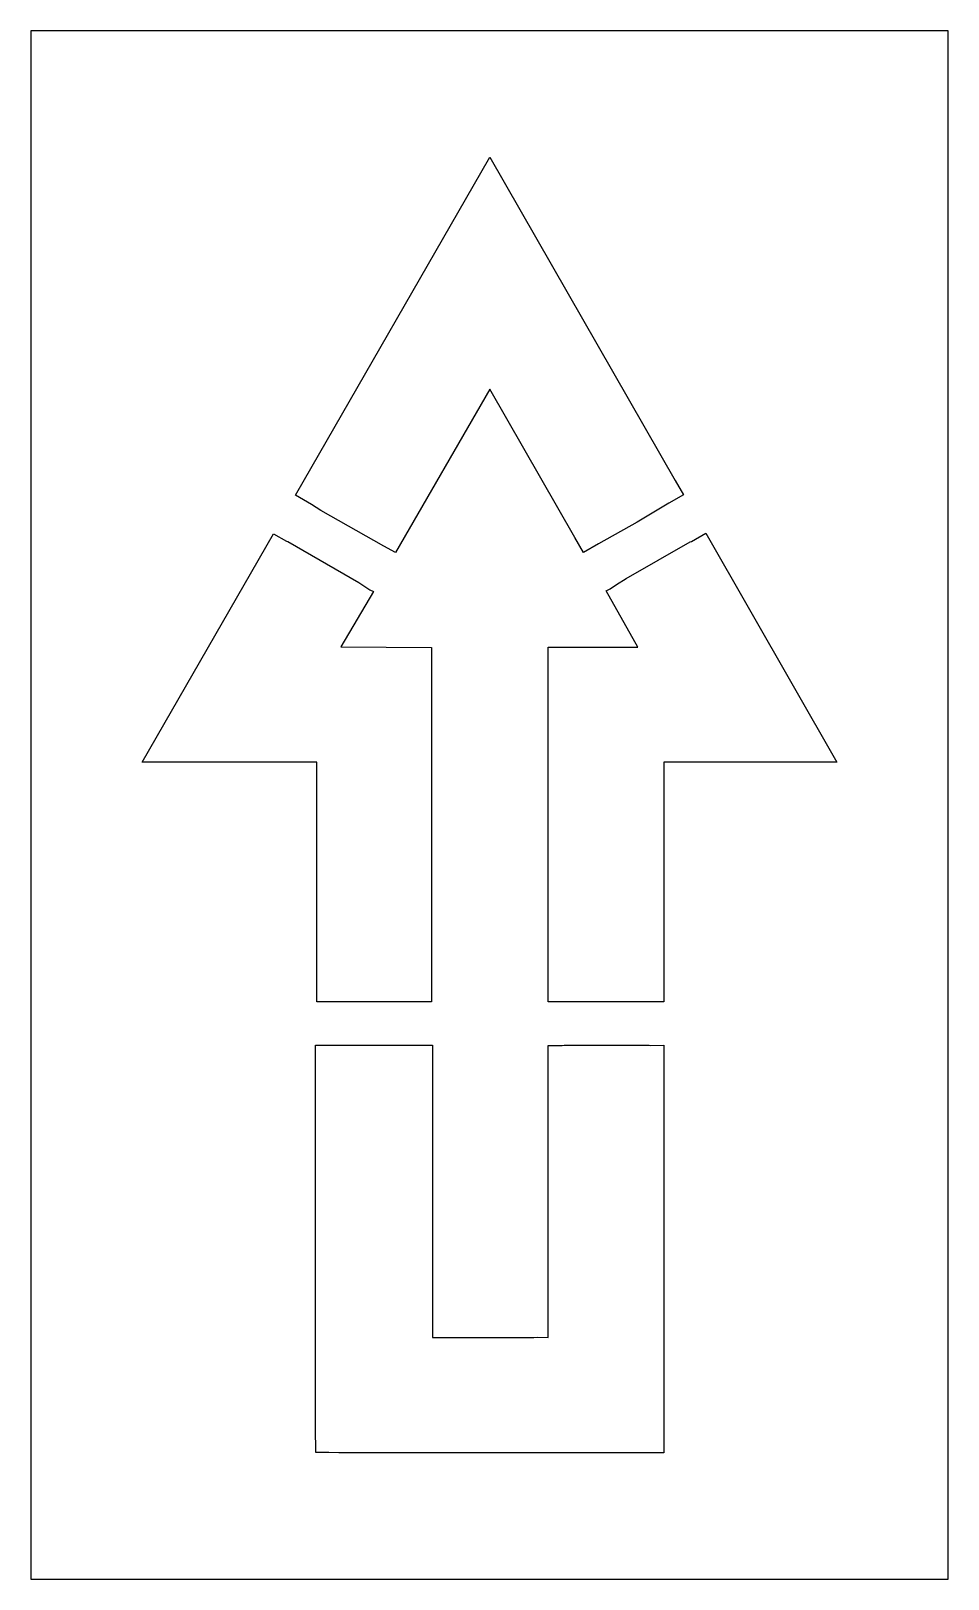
# Model space of a CAD drawing. Header units: inches. Extents: x 0 to 32, y 0 to 54.
import ezdxf

# ---------------------------------------------------------------- set-up
doc = ezdxf.new("R2010")
doc.units = ezdxf.units.IN
doc.header["$MEASUREMENT"] = 0
doc.layers.add('CUT', color=1, linetype='Continuous')

msp = doc.modelspace()

# ---------------------------------------------------------------- linework, layer by layer
at = {"layer": 'CUT'}
for points in [[(0, 0), (32, 0), (32, 54), (0, 54)], [(19.806, 36.11), (19.282, 35.805), (18.979, 36.331), (16.01, 41.51), (12.725, 35.803), (12.316, 36.031), (10.12, 37.275), (9.792, 37.48), (9.232, 37.802), (16.007, 49.597), (22.48, 38.32), (22.771, 37.814), (22.262, 37.526), (21.158, 36.87)], [(13.974, 20.139), (9.97, 20.139), (9.97, 28.495), (3.879, 28.495), (8.468, 36.458), (8.918, 36.204), (8.965, 36.186), (11.439, 34.765), (11.819, 34.507), (11.955, 34.442), (10.812, 32.522), (13.974, 32.493)], [(22.079, 20.139), (18.043, 20.139), (18.043, 32.51), (21.173, 32.51), (20.066, 34.469), (20.208, 34.537), (20.437, 34.69), (20.771, 34.906), (22.997, 36.174), (23.043, 36.193), (23.548, 36.478), (28.121, 28.495), (22.079, 28.495)], [(10.742, 4.403), (10.391, 4.413), (9.942, 4.416), (9.94, 4.829), (9.934, 4.86), (9.934, 18.62), (14.006, 18.62), (14.006, 8.429), (14.49, 8.427), (14.535, 8.421), (17.545, 8.422), (17.677, 8.437), (18.042, 8.42), (18.043, 8.785), (18.043, 18.607), (18.538, 18.61), (18.602, 18.618), (21.568, 18.617), (21.624, 18.61), (22.078, 18.617), (22.079, 18.163), (22.079, 4.403)]]:
    msp.add_lwpolyline(points, close=True, dxfattribs=at)

doc.saveas('drawing.dxf')
